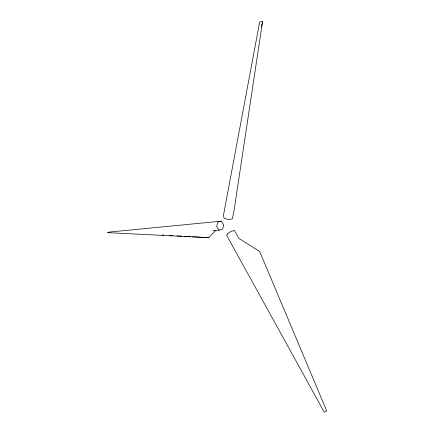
<?xml version="1.0" encoding="UTF-8"?>
<svg xmlns="http://www.w3.org/2000/svg" width="434" height="434" viewBox="0 0 434 434"><rect width="100%" height="100%" fill="white"/><g stroke="black" fill="none" stroke-linecap="round" stroke-linejoin="round"><path stroke-width="0.65" d="M262.521 21.7L234.094 210.354L232.342 218.769L228.805 219.718L224.291 218.28L223.347 215.91L259.722 21.792L262.521 21.7L261.474 27.011M213.056 230.427L219.154 230.172L222.664 229.195L223.689 224.714L221.232 221.177L109.661 232.027L107.252 232.624L208.754 237.686L215.638 230.432M221.232 221.177L217.711 222.116L216.664 226.629L219.154 230.172M162.24 235.027L163.585 235.109M169.656 235.456L173.025 235.646M177.072 235.879L181.786 236.145M184.483 236.302L190.553 236.644M192.577 236.763L208.754 237.686M227.101 234.089L226.863 235.7L324.35 412.3L326.748 410.949L259.695 251.525L239.036 238.494L234.398 230.459L230.883 231.452L227.101 234.089"/></g></svg>
